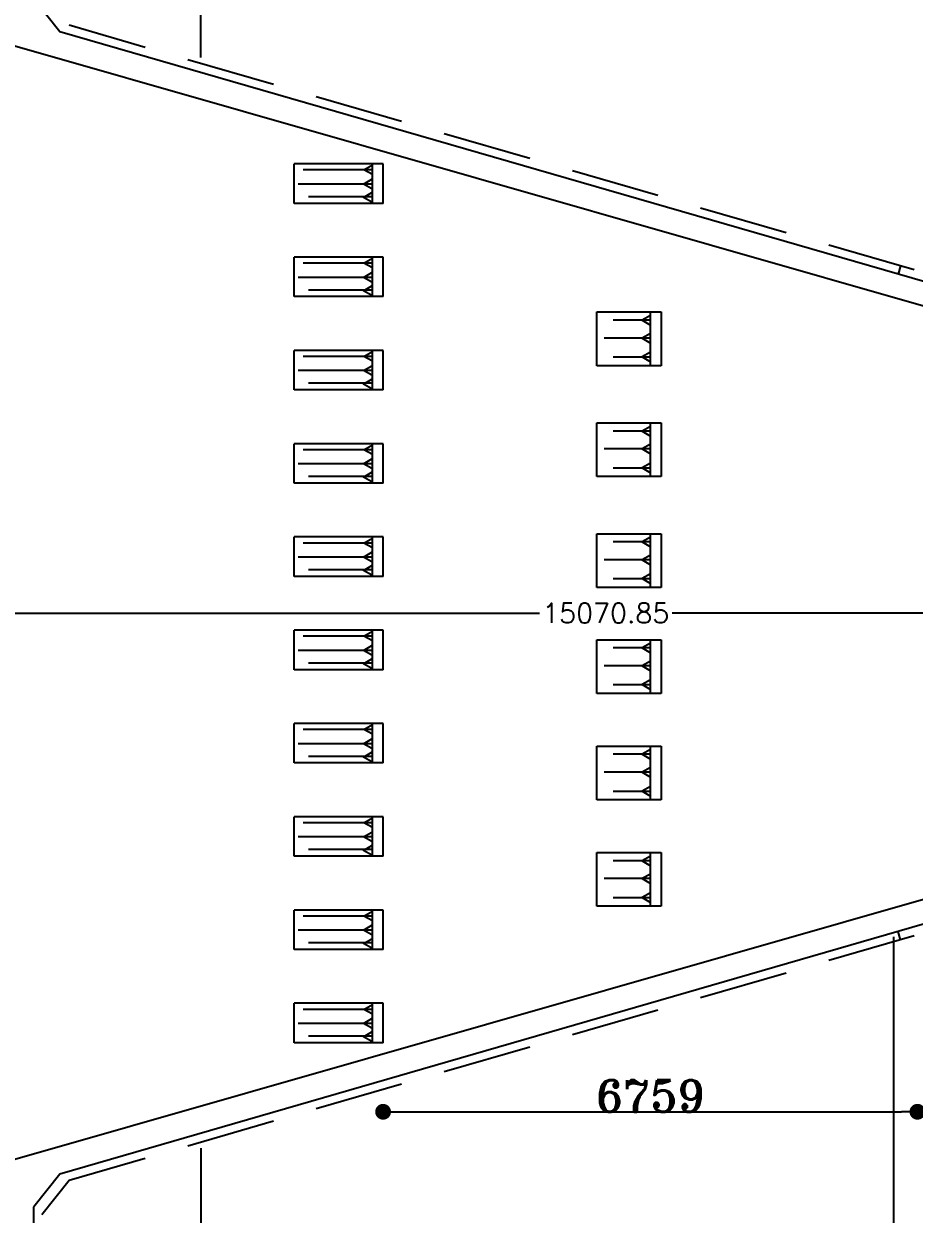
# Model space of a CAD drawing. Header units: metres. Extents: x -98554 to 27544620, y -161930 to 5264560.
# Drawn here: x -57274 to -46012, y 267924 to 282985 of the extents above; entities that cross this region are included whole.
import ezdxf

# ---------------------------------------------------------------- set-up
doc = ezdxf.new("R2010")
doc.units = ezdxf.units.M
doc.header["$LTSCALE"] = 15
doc.header["$MEASUREMENT"] = 0
doc.linetypes.add('2-2', pattern=[50, 25, -25])
doc.linetypes.add('DASHED', pattern=[0.75, 0.5, -0.25])
doc.layers.get('0').update_dxf_attribs({"linetype": 'CONTINUOUS'})
doc.layers.get('Defpoints').update_dxf_attribs({"linetype": 'CONTINUOUS'})
for name, color, linetype in [('Bank line', 170, 'CONTINUOUS'), ('Dotted line', 7, 'DASHED'), ('LINE', 7, 'CONTINUOUS'), ('SLOPECON', 12, 'CONTINUOUS')]:
    doc.layers.add(name, color=color, linetype=linetype)
doc.styles.add('BIG', font='ROMANT.SHX')
doc.styles.add('ROMAN_SIMPLEX', font='ROMANS')
doc.dimstyles.new('ISO-25', dxfattribs={"dimtxt": 250, "dimasz": 2.5, "dimexe": 1.25, "dimexo": 0.625, "dimtad": 1, "dimtxsty": 'BIG', "dimcen": 2.5, "dimadec": 0, "dimazin": 0, "dimtfac": 1, "dimtmove": 0, "dimatfit": 3, "dimfxl": 1, "dimarcsym": 0})
doc.dimstyles.get("Standard").update_dxf_attribs({"dimtxt": 250, "dimasz": 2, "dimexe": 0.18, "dimexo": 0.0625, "dimgap": 0.09, "dimtad": 0, "dimtih": 1, "dimtoh": 1, "dimzin": 0, "dimdsep": 46, "dimtxsty": 'ROMAN_SIMPLEX', "dimcen": 0.09, "dimadec": 0, "dimazin": 0, "dimtfac": 1, "dimtofl": 0, "dimtmove": 0, "dimatfit": 3, "dimfxl": 1, "dimtolj": 1, "dimtzin": 0, "dimarcsym": 0})

# ---------------------------------------------------------------- blocks, each defined once
blk = doc.blocks.new('_Dot')
at = {"color": 0, "linetype": 'ByBlock', "lineweight": -2}
blk.add_line((-0.5, 0), (-1, 0), dxfattribs=at)
at = {"color": 0, "linetype": 'ByBlock', "const_width": 0.5}
blk.add_lwpolyline([(-0.25, 0, 1), (0.25, 0, 1)], format="xyb", close=True, dxfattribs=at)
blk = doc.blocks.new('*D3036')
at = {"color": 0, "lineweight": -2}
for p, q in [((-52730, 269152), (-52730, 269222)), ((-52530, 269220), (-46171, 269220)), ((-45971, 269152), (-45971, 269222))]:
    blk.add_line(p, q, dxfattribs=at)
at = {"layer": 'Defpoints', "color": 0}
for p in [(-52730, 269151), (-45971, 269220), (-45971, 269151)]:
    blk.add_point(p, dxfattribs=at)
at = {"color": 0, "lineweight": -2, "xscale": 200, "yscale": 200, "zscale": 200, "rotation": 180}
blk.add_blockref('_Dot', (-52730, 269220), dxfattribs=at)
at = {"color": 0, "lineweight": -2, "xscale": 200, "yscale": 200, "zscale": 200}
blk.add_blockref('_Dot', (-45971, 269220), dxfattribs=at)
at = {"color": 0, "insert": (-49350, 269421), "char_height": 400, "attachment_point": 5, "style": 'BIG'}
blk.add_mtext('6759', dxfattribs=at)
blk = doc.blocks.new('*D3109')
at = {"layer": 'Defpoints', "color": 0, "ltscale": 20}
for p in [(-57448, 278320), (-42377, 277491), (-57448, 275529)]:
    blk.add_point(p, dxfattribs=at)
at = {"layer": 'LINE', "color": 0, "lineweight": -2, "ltscale": 20}
for p, q in [((-57448, 278320), (-57448, 275529)), ((-42377, 277491), (-42377, 275529)), ((-57446, 275529), (-50752, 275529)), ((-42379, 275529), (-49073, 275529))]:
    blk.add_line(p, q, dxfattribs=at)
at = {"layer": 'LINE', "color": 0, "ltscale": 20}
for points in [[(-57446, 275529), (-57446, 275529), (-57448, 275529)], [(-42379, 275529), (-42379, 275529), (-42377, 275529)]]:
    blk.add_solid(points, dxfattribs=at)
at = {"layer": 'LINE', "color": 0, "ltscale": 20, "insert": (-49913, 275529), "char_height": 250, "attachment_point": 5, "style": 'ROMAN_SIMPLEX'}
blk.add_mtext('\\A1;15070.85', dxfattribs=at)

msp = doc.modelspace()

# ---------------------------------------------------------------- linework, layer by layer
for p, q in [((-42959.277, 278874.038), (-56819.904, 282885.116)), ((-42978.448, 278577.93), (-57447.443, 282718.679))]:
    msp.add_line(p, q)
at = {"linetype": '2-2', "ltscale": 2000}
for p, q in [((-49347.864, 278658.859), (-49347.864, 279338.859)), ((-49347.864, 277256.382), (-49347.864, 277936.382)), ((-49347.864, 275853.905), (-49347.864, 276533.905)), ((-49347.864, 274512.873), (-49347.864, 275192.873)), ((-49347.864, 273166.331), (-49347.864, 273846.331)), ((-49347.864, 271819.789), (-49347.864, 272499.789))]:
    msp.add_line(p, q, dxfattribs=at)
for points in [[(-55034.992, 282556.663), (-55034.992, 292177.379)], [(-42387.036, 272908.679), (-57447.443, 268598.679)], [(-42387.864, 272608.679), (-56819.904, 268432.243)], [(-55034.992, 268760.695), (-55034.992, 259139.979)]]:
    msp.add_lwpolyline(points)
for points in [[(-52729.706, 281212.797), (-53855.706, 281212.797)], [(-53855.706, 280712.797), (-53855.706, 281212.797)], [(-52864.861, 280712.797), (-52864.861, 281212.797)], [(-52729.706, 280712.797), (-52729.706, 281212.797)], [(-52729.706, 280712.797), (-53855.706, 280712.797)], [(-52729.706, 280032.797), (-53855.706, 280032.797)], [(-53855.706, 279532.797), (-53855.706, 280032.797)], [(-52864.861, 279532.797), (-52864.861, 280032.797)], [(-52729.706, 279532.797), (-52729.706, 280032.797)], [(-52729.706, 279532.797), (-53855.706, 279532.797)], [(-52729.706, 278852.797), (-53855.706, 278852.797)], [(-53855.706, 278352.797), (-53855.706, 278852.797)], [(-52864.861, 278352.797), (-52864.861, 278852.797)], [(-52729.706, 278352.797), (-52729.706, 278852.797)], [(-52729.706, 278352.797), (-53855.706, 278352.797)], [(-52729.706, 277672.797), (-53855.706, 277672.797)], [(-53855.706, 277172.797), (-53855.706, 277672.797)], [(-52864.861, 277172.797), (-52864.861, 277672.797)], [(-52729.706, 277172.797), (-52729.706, 277672.797)], [(-52729.706, 277172.797), (-53855.706, 277172.797)], [(-52729.706, 276492.797), (-53855.706, 276492.797)], [(-53855.706, 275992.797), (-53855.706, 276492.797)], [(-52864.861, 275992.797), (-52864.861, 276492.797)], [(-52729.706, 275992.797), (-52729.706, 276492.797)], [(-52729.706, 275992.797), (-53855.706, 275992.797)], [(-52729.706, 275312.797), (-53855.706, 275312.797)], [(-53855.706, 274812.797), (-53855.706, 275312.797)], [(-52864.861, 274812.797), (-52864.861, 275312.797)], [(-52729.706, 274812.797), (-52729.706, 275312.797)], [(-52729.706, 274812.797), (-53855.706, 274812.797)], [(-52729.706, 274132.797), (-53855.706, 274132.797)], [(-53855.706, 273632.797), (-53855.706, 274132.797)], [(-52864.861, 273632.797), (-52864.861, 274132.797)], [(-52729.706, 273632.797), (-52729.706, 274132.797)], [(-52729.706, 273632.797), (-53855.706, 273632.797)], [(-52729.706, 272952.797), (-53855.706, 272952.797)], [(-53855.706, 272452.797), (-53855.706, 272952.797)], [(-52864.861, 272452.797), (-52864.861, 272952.797)], [(-52729.706, 272452.797), (-52729.706, 272952.797)], [(-52729.706, 272452.797), (-53855.706, 272452.797)], [(-52729.706, 271772.797), (-53855.706, 271772.797)], [(-53855.706, 271272.797), (-53855.706, 271772.797)], [(-52864.861, 271272.797), (-52864.861, 271772.797)], [(-52729.706, 271272.797), (-52729.706, 271772.797)], [(-52729.706, 271272.797), (-53855.706, 271272.797)], [(-52729.706, 270592.797), (-53855.706, 270592.797)], [(-53855.706, 270092.797), (-53855.706, 270592.797)], [(-52864.861, 270092.797), (-52864.861, 270592.797)], [(-52729.706, 270092.797), (-52729.706, 270592.797)], [(-52729.706, 270092.797), (-53855.706, 270092.797)]]:
    msp.add_lwpolyline(points, dxfattribs=at)
for points in [[(-49211.864, 278658.859), (-50027.864, 278658.859), (-50027.864, 279338.859), (-49211.864, 279338.859)], [(-49211.864, 277256.382), (-50027.864, 277256.382), (-50027.864, 277936.382), (-49211.864, 277936.382)], [(-49211.864, 275853.905), (-50027.864, 275853.905), (-50027.864, 276533.905), (-49211.864, 276533.905)], [(-49211.864, 274512.873), (-50027.864, 274512.873), (-50027.864, 275192.873), (-49211.864, 275192.873)], [(-49211.864, 273166.331), (-50027.864, 273166.331), (-50027.864, 273846.331), (-49211.864, 273846.331)], [(-49211.864, 271819.789), (-50027.864, 271819.789), (-50027.864, 272499.789), (-49211.864, 272499.789)]]:
    msp.add_lwpolyline(points, close=True, dxfattribs=at)
at = {"layer": 'Bank line'}
msp.add_lwpolyline([(-46271.786, 271432.872), (-46271.786, 259484.848)], dxfattribs=at)
at = {"layer": 'Dotted line', "ltscale": 150}
for points in [[(-46012.221, 279872.674), (-56701.779, 282965.958)], [(-46012.221, 271444.684), (-56701.779, 268351.4)]]:
    msp.add_lwpolyline(points, dxfattribs=at)
at = {"layer": 'Dotted line', "linetype": '2-2', "ltscale": 2000}
msp.add_lwpolyline([(-57448.27, 268607.779), (-57448.27, 259042.748), (-57148.27, 259042.748), (-57148.376, 268017.56)], dxfattribs=at)
at = {"layer": 'Dotted line', "ltscale": 500}
msp.add_lwpolyline([(-56701.779, 268351.4), (-57044.795, 267918.358)], dxfattribs=at)
at = {"layer": 'LINE', "linetype": '2-2', "ltscale": 2000}
for p, q in [((-46185.851, 279922.926), (-46214.013, 279816.047)), ((-46185.851, 271394.432), (-46214.013, 271501.312))]:
    msp.add_line(p, q, dxfattribs=at)
for points in [[(-56819.904, 282885.116), (-57148.376, 283299.798)], [(-56819.904, 268432.243), (-57148.376, 268017.56)]]:
    msp.add_lwpolyline(points, dxfattribs=at)
at = {"layer": 'LINE'}
for points in [[(-52865.555, 281076.962), (-52971.703, 281135.75), (-52865.555, 281198.628)], [(-52870.803, 280898.026), (-52976.951, 280956.814), (-52870.803, 281019.692)], [(-52870.803, 280728.568), (-52976.951, 280787.356), (-52870.803, 280850.235)], [(-52865.555, 279896.962), (-52971.703, 279955.75), (-52865.555, 280018.628)], [(-52870.803, 279718.026), (-52976.951, 279776.814), (-52870.803, 279839.692)], [(-52870.803, 279548.568), (-52976.951, 279607.356), (-52870.803, 279670.235)], [(-49347.864, 279293.985), (-49454.011, 279235.196), (-49347.864, 279172.318)], [(-49347.864, 279067.267), (-49454.011, 279008.479), (-49347.864, 278945.601)], [(-52865.555, 278716.962), (-52971.703, 278775.75), (-52865.555, 278838.628)], [(-49347.864, 278828.988), (-49454.011, 278770.2), (-49347.864, 278707.322)], [(-52870.803, 278538.026), (-52976.951, 278596.814), (-52870.803, 278659.692)], [(-52870.803, 278368.568), (-52976.951, 278427.356), (-52870.803, 278490.235)], [(-49347.864, 277891.507), (-49454.011, 277832.719), (-49347.864, 277769.841)], [(-52865.555, 277536.962), (-52971.703, 277595.75), (-52865.555, 277658.628)], [(-49347.864, 277664.79), (-49454.011, 277606.002), (-49347.864, 277543.123)], [(-52870.803, 277358.026), (-52976.951, 277416.814), (-52870.803, 277479.692)], [(-49347.864, 277426.511), (-49454.011, 277367.723), (-49347.864, 277304.845)], [(-52870.803, 277188.568), (-52976.951, 277247.356), (-52870.803, 277310.235)], [(-52865.555, 276356.962), (-52971.703, 276415.75), (-52865.555, 276478.628)], [(-49347.864, 276489.03), (-49454.011, 276430.242), (-49347.864, 276367.364)], [(-52870.803, 276178.026), (-52976.951, 276236.814), (-52870.803, 276299.692)], [(-49347.864, 276262.312), (-49454.011, 276203.524), (-49347.864, 276140.646)], [(-52870.803, 276008.568), (-52976.951, 276067.356), (-52870.803, 276130.235)], [(-49347.864, 276024.034), (-49454.011, 275965.246), (-49347.864, 275902.367)], [(-52865.555, 275176.962), (-52971.703, 275235.75), (-52865.555, 275298.628)], [(-52870.803, 274998.026), (-52976.951, 275056.814), (-52870.803, 275119.692)], [(-49347.864, 275147.998), (-49454.011, 275089.21), (-49347.864, 275026.332)], [(-52870.803, 274828.568), (-52976.951, 274887.356), (-52870.803, 274950.235)], [(-49347.864, 274921.281), (-49454.011, 274862.493), (-49347.864, 274799.614)], [(-49347.864, 274683.002), (-49454.011, 274624.214), (-49347.864, 274561.336)], [(-52865.555, 273996.962), (-52971.703, 274055.75), (-52865.555, 274118.628)], [(-52870.803, 273818.026), (-52976.951, 273876.814), (-52870.803, 273939.692)], [(-49347.864, 273801.456), (-49454.011, 273742.668), (-49347.864, 273679.79)], [(-52870.803, 273648.568), (-52976.951, 273707.356), (-52870.803, 273770.235)], [(-49347.864, 273574.739), (-49454.011, 273515.95), (-49347.864, 273453.072)], [(-49347.864, 273336.46), (-49454.011, 273277.672), (-49347.864, 273214.793)], [(-52865.555, 272816.962), (-52971.703, 272875.75), (-52865.555, 272938.628)], [(-52870.803, 272638.026), (-52976.951, 272696.814), (-52870.803, 272759.692)], [(-52870.803, 272468.568), (-52976.951, 272527.356), (-52870.803, 272590.235)], [(-49347.864, 272454.914), (-49454.011, 272396.126), (-49347.864, 272333.248)], [(-49347.864, 272228.196), (-49454.011, 272169.408), (-49347.864, 272106.53)], [(-49347.864, 271989.918), (-49454.011, 271931.13), (-49347.864, 271868.251)], [(-52865.555, 271636.962), (-52971.703, 271695.75), (-52865.555, 271758.628)], [(-52870.803, 271458.026), (-52976.951, 271516.814), (-52870.803, 271579.692)], [(-52870.803, 271288.568), (-52976.951, 271347.356), (-52870.803, 271410.235)], [(-52865.555, 270456.962), (-52971.703, 270515.75), (-52865.555, 270578.628)], [(-52870.803, 270278.026), (-52976.951, 270336.814), (-52870.803, 270399.692)], [(-52870.803, 270108.568), (-52976.951, 270167.356), (-52870.803, 270230.235)]]:
    msp.add_lwpolyline(points, dxfattribs=at)
at = {"layer": 'SLOPECON'}
for p, q in [((-52865.555, 281135.75), (-53742.338, 281135.75)), ((-52870.803, 280956.814), (-53804.41, 280956.814)), ((-52870.803, 280796.405), (-53672.173, 280796.405)), ((-52865.555, 279955.75), (-53742.338, 279955.75)), ((-52870.803, 279776.814), (-53804.41, 279776.814)), ((-52870.803, 279616.405), (-53672.173, 279616.405)), ((-49347.864, 279235.196), (-49821.149, 279235.196)), ((-49347.864, 279008.479), (-49932.846, 279008.479)), ((-52865.555, 278775.75), (-53742.338, 278775.75)), ((-49347.864, 278766.647), (-49821.149, 278766.647)), ((-52870.803, 278596.814), (-53804.41, 278596.814)), ((-52870.803, 278436.405), (-53672.173, 278436.405)), ((-49347.864, 277832.719), (-49821.149, 277832.719)), ((-52865.555, 277595.75), (-53742.338, 277595.75)), ((-49347.864, 277606.002), (-49932.846, 277606.002)), ((-52870.803, 277416.814), (-53804.41, 277416.814)), ((-49347.864, 277364.169), (-49821.149, 277364.169)), ((-52870.803, 277256.405), (-53672.173, 277256.405)), ((-52865.555, 276415.75), (-53742.338, 276415.75)), ((-49347.864, 276430.242), (-49821.149, 276430.242)), ((-52870.803, 276236.814), (-53804.41, 276236.814)), ((-52870.803, 276076.405), (-53672.173, 276076.405)), ((-49347.864, 276203.524), (-49932.846, 276203.524)), ((-49347.864, 275961.692), (-49821.149, 275961.692)), ((-52865.555, 275235.75), (-53742.338, 275235.75)), ((-52870.803, 275056.814), (-53804.41, 275056.814)), ((-49347.864, 275089.21), (-49821.149, 275089.21)), ((-52870.803, 274896.405), (-53672.173, 274896.405)), ((-49347.864, 274862.493), (-49932.846, 274862.493)), ((-49347.864, 274620.66), (-49821.149, 274620.66)), ((-52865.555, 274055.75), (-53742.338, 274055.75)), ((-52870.803, 273876.814), (-53804.41, 273876.814)), ((-52870.803, 273716.405), (-53672.173, 273716.405)), ((-49347.864, 273742.668), (-49821.149, 273742.668)), ((-49347.864, 273515.95), (-49932.846, 273515.95)), ((-49347.864, 273274.118), (-49821.149, 273274.118)), ((-52865.555, 272875.75), (-53742.338, 272875.75)), ((-52870.803, 272696.814), (-53804.41, 272696.814)), ((-52870.803, 272536.405), (-53672.173, 272536.405)), ((-49347.864, 272396.126), (-49821.149, 272396.126)), ((-49347.864, 272169.408), (-49932.846, 272169.408)), ((-49347.864, 271927.576), (-49821.149, 271927.576)), ((-52865.555, 271695.75), (-53742.338, 271695.75)), ((-52870.803, 271516.814), (-53804.41, 271516.814)), ((-52870.803, 271356.405), (-53672.173, 271356.405)), ((-52865.555, 270515.75), (-53742.338, 270515.75)), ((-52870.803, 270336.814), (-53804.41, 270336.814)), ((-52870.803, 270176.405), (-53672.173, 270176.405))]:
    msp.add_line(p, q, dxfattribs=at)

# ---------------------------------------------------------------- dimensions: what is measured, and where the dimension line sits
dim = msp.add_linear_dim(base=(-45970.706, 269220.356), p1=(-52729.706, 269150.935), p2=(-45970.706, 269150.935), dimstyle='ISO-25', override={"dimtxt": 400, "dimasz": 200, "dimblk1": 'Dot', "dimblk2": 'Dot', "dimsah": 1})
dim.commit()
dim.dimension.update_dxf_attribs({"geometry": '*D3036', "text_midpoint": (-49350.206, 269420.981)})
at = {"layer": 'LINE', "color": 2, "ltscale": 20}
dim = msp.add_linear_dim(base=(-57448.2705, 275528.9282), p1=(-42377.4252, 277491.3518), p2=(-57448.2705, 278319.9543), dimstyle='Standard', dxfattribs=at)
dim.commit()
dim.dimension.update_dxf_attribs({"geometry": '*D3109', "text_midpoint": (-49912.8478, 275528.9282)})

doc.saveas('drawing.dxf')
